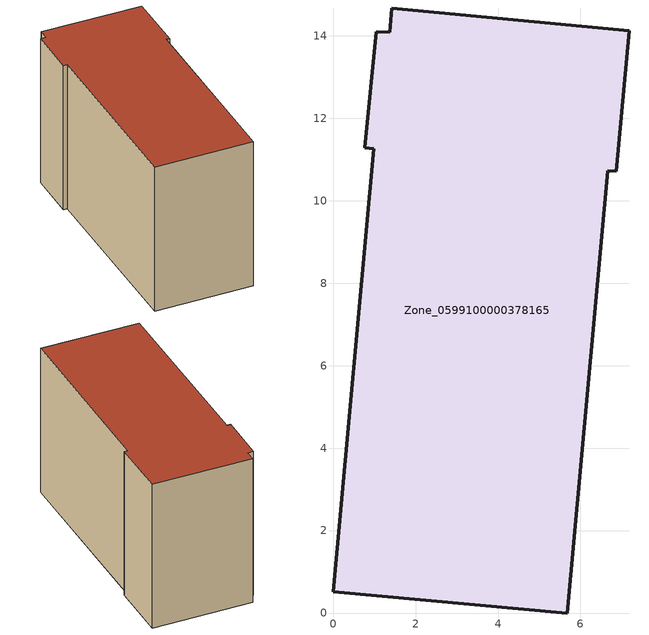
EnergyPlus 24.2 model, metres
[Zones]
Zone_0599100000378165
 floor ground (C_G): 1.37,14.09 1.42,14.68 7.18,14.13 6.86,10.72 6.66,10.73 5.68,0 0,0.52 0.98,11.26 0.77,11.28 1.04,14.11 z0
 wall outside (C_F): 0,0.52 5.68,0 6.66,10.73 6.86,10.72 7.18,14.13 1.42,14.68 1.37,14.09 1.04,14.11 0.77,11.28 0.98,11.26 0,0.52 z0:8.98
 roof outside (C_R): 1.04,14.11 0.77,11.28 0.98,11.26 0,0.52 5.68,0 6.66,10.73 6.86,10.72 7.18,14.13 1.42,14.68 1.37,14.09 z8.98
[BUILDING]
Pand.0599100000378165: North Axis=0; Terrain=City; Loads Convergence Tolerance Value=0.04; Temperature Convergence Tolerance Value=0.4; Solar Distribution=FullExterior; Maximum Number of Warmup Days=25; Minimum Number of Warmup Days=1
[Site:Location]
Rotterdam.The.Hague.AP_ZH_NLD Design_Conditions: Latitude=51.96; Longitude=4.45; Time Zone=1; Elevation=-4.5
[SITE:GROUNDTEMPERATURE:BUILDINGSURFACE]
18, 18, 18, 18, 18, 18, 18, 18, 18, 18, 18, 18
[MATERIAL] Thermal Absorptance=0.9; Solar Absorptance=0.7; Visible Absorptance=0.7
Name | Roughness | Thickness | Conductivity | Density | Specific Heat
G.TI.1992-2005 | MediumSmooth | 0.15 | 0.06 | 540 | 1210
F.TI.1992-2005 | Rough | 0.3 | 0.12 | 1920 | 840
R.TI.1992-2005 | MediumRough | 0.2 | 0.08 | 1500 | 1000
[CONSTRUCTION]
C_G: G.TI.1992-2005
C_F: F.TI.1992-2005
C_R: R.TI.1992-2005
[ZONE]
Zone_0599100000378165: Type=1; Multiplier=1; Ceiling Height=Autocalculate; Volume=Autocalculate; Floor Area=autocalculate; Part of Total Floor Area=Yes
[ZONEINFILTRATION:DESIGNFLOWRATE]
Infil_Zone_0599100000378165: Zone or ZoneList or Space or SpaceList=Zone_0599100000378165; Schedule=AlwaysOn; Design Flow Rate Calculation Method=Flow/Area; Flow Rate per Floor Area=0.0015; Constant Term Coefficient=1; Temperature Term Coefficient=0; Velocity Term Coefficient=0; Velocity Squared Term Coefficient=0
[HVACTEMPLATE:ZONE:IDEALLOADSAIRSYSTEM]
Zone_0599100000378165: Maximum Heating Supply Air Temperature=50; Minimum Cooling Supply Air Temperature=13; Maximum Heating Supply Air Humidity Ratio=0.0156; Minimum Cooling Supply Air Humidity Ratio=0.0077; Heating Limit=NoLimit; Cooling Limit=NoLimit; Dehumidification Control Type=ConstantSensibleHeatRatio; Cooling Sensible Heat Ratio=0.7; Dehumidification Setpoint=60; Humidification Control Type=None; Humidification Setpoint=30; Outdoor Air Method=None; Outdoor Air Flow Rate per Person=0.00944; Outdoor Air Flow Rate per Zone Floor Area=0; Outdoor Air Flow Rate per Zone=0; Demand Controlled Ventilation Type=None; Outdoor Air Economizer Type=NoEconomizer; Heat Recovery Type=None; Sensible Heat Recovery Effectiveness=0.7; Latent Heat Recovery Effectiveness=0.65
[ZONECONTROL:THERMOSTAT]
ThermostatControl_Zone_0599100000378165: Zone or ZoneList=Zone_0599100000378165; Control Type Schedule=DualSetpointControlType; Control 1=Thermostat_Zone_0599100000378165; Temperature Difference Between Cutout And Setpoint=0
[THERMOSTATSETPOINT:DUALSETPOINT]
Thermostat_Zone_0599100000378165: Heating Setpoint Temperature Schedule=HeatingSetpoint_Zone_0599100000378165; Cooling Setpoint Temperature Schedule=CoolingSetpoint_Zone_0599100000378165
[SCHEDULE:COMPACT]
HeatingSetpoint_Zone_0599100000378165: Through: 12/31, For: AllDays, Until: 24:00, 21
CoolingSetpoint_Zone_0599100000378165: Through: 12/31, For: AllDays, Until: 24:00, 24
DualSetpointControlType: Through: 12/31, For: AllDays, Until: 24:00, 4
AlwaysOn: Through: 12/31, For: AllDays, Until: 24:00, 1
